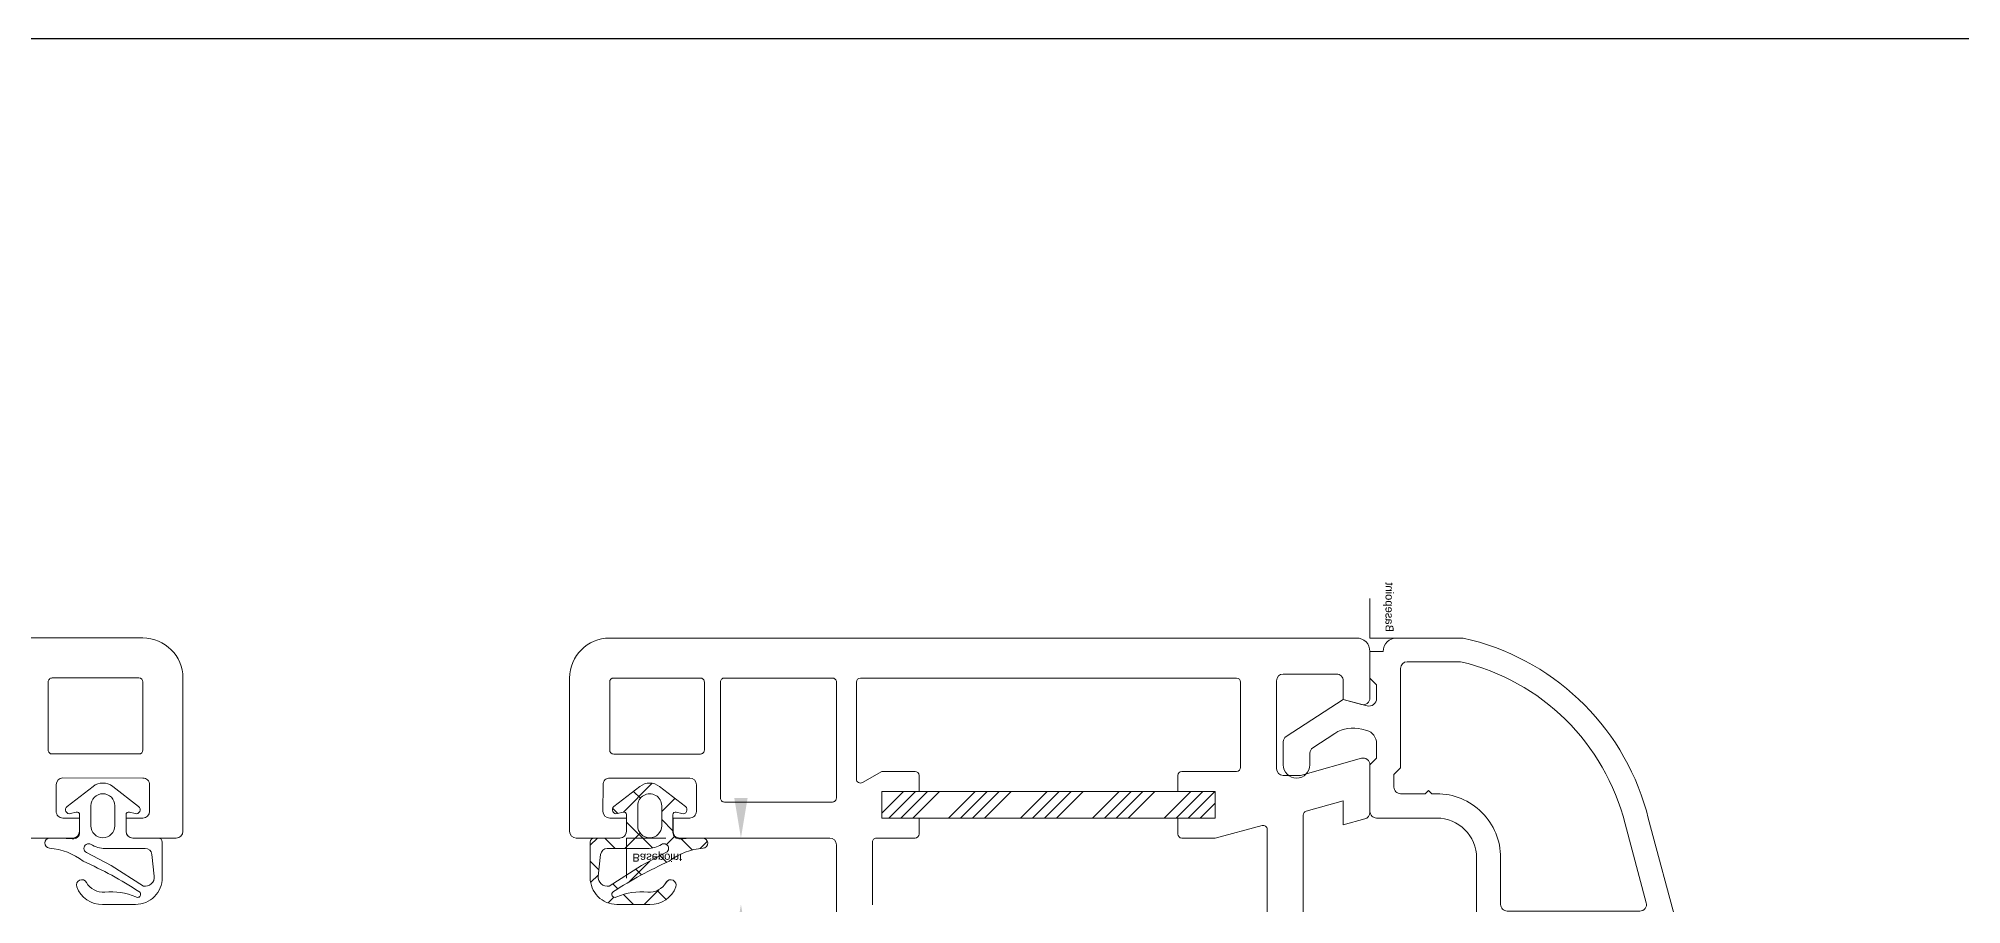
# Model space of a CAD drawing. Header units: millimetres. Extents: x 2258 to 5600, y 711 to 2563.
# Drawn here: x 2886.4 to 2891.97, y 2009.15 to 2011.66 of the extents above; entities that cross this region are included whole.
import ezdxf

# ---------------------------------------------------------------- set-up
doc = ezdxf.new("R2010")
doc.units = ezdxf.units.MM
doc.layers.add('PQI-A-WIN', color=140, linetype='Continuous', lineweight=13)
doc.layers.add('WAL', color=7, linetype='Continuous', lineweight=30)
doc.styles.get("Standard").update_dxf_attribs({"font": 'arial.ttf'})
doc.dimstyles.new('SCHUECO', dxfattribs={"dimtxt": 4, "dimasz": 3, "dimexe": 0.18, "dimexo": 0.0625, "dimgap": 2, "dimtad": 0, "dimdec": 0, "dimzin": 0, "dimdsep": 46, "dimtxsty": 'Standard', "dimcen": 0.09, "dimadec": 0, "dimazin": 0, "dimtfac": 1, "dimtdec": 0, "dimtofl": 0, "dimtmove": 0, "dimatfit": 3, "dimfxl": 1, "dimtolj": 1, "dimtzin": 0, "dimarcsym": 0})
pattern_1 = [(135, (-4.599427157802303, -2.000253202709217), (1.414213562373095, 1.414213562373094), []), (44.99999999999997, (-4.599427157802303, -2.000253202709217), (1.414213562373095, -1.414213562373095), [])]

# ---------------------------------------------------------------- blocks, each defined once
blk = doc.blocks.new('*X40')
for p, q in [((23.39988581483212, -13.12680322657752), (25.02614989936285, -11.50053914204682)), ((23.92417589936278, -13.50053914204682), (25.92417589936281, -11.50053914204682)), ((24.82220189936285, -13.50053914204682), (26.82220189936288, -11.50053914204682)), ((25.72022989936281, -13.50053914204682), (27.72022989936284, -11.50053914204682)), ((28.41430357200433, -13.50053914204685), (30.41430357200435, -11.50053914204682)), ((29.3123295720043, -13.50053914204685), (31.31232957200428, -11.50053914204685)), ((30.21035557200438, -13.50053914204685), (32.21035557200437, -11.50053914204682)), ((31.10838357200433, -13.50053914204685), (33.1083835720043, -11.50053914204685)), ((33.80245724464581, -13.50053914204682), (35.80245724464584, -11.50053914204682)), ((34.70048324464577, -13.50053914204682), (36.7004832446458, -11.50053914204682)), ((35.59850924464585, -13.50053914204682), (37.59850924464587, -11.50053914204682)), ((36.49653724464579, -13.50053914204682), (38.49653724464583, -11.50053914204682)), ((39.19061091728729, -13.50053914204682), (41.19061091728729, -11.50053914204679)), ((40.08863691728726, -13.50053914204682), (42.08863691728722, -11.50053914204682)), ((40.98666291728732, -13.50053914204682), (42.98666291728733, -11.50053914204679)), ((41.88469091728729, -13.50053914204682), (43.88469091728725, -11.50053914204682)), ((44.57876458992878, -13.50053914204682), (46.57876458992881, -11.50053914204682)), ((45.47679058992874, -13.50053914204682), (47.47679058992878, -11.50053914204682)), ((46.37481658992881, -13.50053914204682), (48.37481658992886, -11.50053914204682)), ((47.27284458992878, -13.50053914204682), (48.39987818543757, -12.37350554653801))]:
    blk.add_line(p, q)
blk = doc.blocks.new('*D17')
at = {"transparency": 16777216}
for p, q in [((101.6754354539699, 53.10518413807917), (101.6754354539699, 56.10518413807917)), ((95.17517284629906, 50.10518413807917), (101.8554354539699, 50.10518413807917)), ((99.8524201691362, 45.1374787787651), (101.8554354539699, 45.1374787787651)), ((101.6754354539699, 42.1374787787651), (101.6754354539699, 39.1374787787651))]:
    blk.add_line(p, q, dxfattribs=at)
for p in [(95.11267284629906, 50.10518413807917), (101.6754354539699, 50.10518413807917), (99.7899201691362, 45.1374787787651)]:
    blk.add_point(p, dxfattribs=at)
for points in [[(101.1754354539699, 53.10518413807917), (102.1754354539699, 53.10518413807917), (101.6754354539699, 50.10518413807917)], [(101.1754354539699, 42.1374787787651), (102.1754354539699, 42.1374787787651), (101.6754354539699, 45.1374787787651)]]:
    blk.add_solid(points, dxfattribs=at)
at = {"transparency": 16777216, "insert": (101.6754354539699, 58.77185080474585), "char_height": 2, "attachment_point": 5, "rotation": 90}
blk.add_mtext('\\A1;5', dxfattribs=at)
blk = doc.blocks.new('BASEPOINT')
for p, q in [((0.0001424139276124947, -6.579969547004794e-08), (0.0001424139276124947, 2.998156919277449)), ((-7.890404418731123e-08, 0.0005381883725030789), (2.956911949821283, 0.0005381883725030789))]:
    blk.add_line(p, q)
blk.add_text('Basepoint', height=0.6).set_placement((0.4501424139276011, 1.169999934200292))
blk = doc.blocks.new('PRJ_INSERT_84_593613108109', base_point=(-0.0001424139276124947, 6.579969635822636e-08))
h = blk.add_hatch()
h.set_pattern_fill('NETZ', color=256, scale=2, angle=-135, style=0)
h.set_pattern_definition(pattern_1)
edge = h.paths.add_edge_path()
edge.add_arc((-25.2986551748821, 25.33685661379517), 0.7009491730178186, 21.51182172263535, 179.9580202232992)
edge.add_line((-25.99960415975543, 25.33737018892023), (-25.99960415975543, 25.04407319476772))
edge.add_arc((-22.99300567432547, 25.04730335869381), 3.006600220606113, 180.0615561704665, 218.4438120667934)
edge.add_line((-25.34782986281486, 23.17795910793259), (-22.66887832759071, 19.87456954780984))
edge.add_arc((-24.99886901093642, 17.98482262943097), 3.000000000000037, 9.094947017729282e-13, 39.0438988427839, ccw=False)
edge.add_line((-21.99886901093638, 17.98482262943102), (-21.99960415975543, 22.89588363291494))
edge.add_arc((-21.80286819986766, 22.89686949340595), 0.1967384299873035, 73.53864963038978, 180.2871115812252, ccw=False)
edge.add_arc((-20.77735667004206, 27.1363973986147), 4.165315481917134, 201.7354703606924, 256.536940679372, ccw=False)
h = blk.add_hatch()
h.set_pattern_fill('NETZ', color=256, scale=2, angle=-135, style=0)
h.set_pattern_definition(pattern_1)
edge = h.paths.add_edge_path()
edge.add_arc((-25.29884118967663, 15.92990097243664), 0.6999557455590304, 57.98631243675442, 211.9210534334455, ccw=False)
edge.add_arc((-19.3226781381968, 22.23154655800048), 8.000000000000085, 225.5218146126667, 250.4566767224353)
edge.add_line((-21.99883435313792, 14.69243600613606), (-21.99883435313792, 11.99243600613607))
edge.add_arc((-17.18761768759084, 21.15341065885029), 10.347524457111, 212.7227798498215, 242.2921684265773, ccw=False)
for points in [[(-24.64653276932265, 25.5938899021485, 0.8276115379937076), (-25.99960415975543, 25.33737018892023), (-25.99960415975543, 25.04407319476772, 0.1690577026555226), (-25.34782986281486, 23.17795910793259), (-22.66887832759071, 19.87456954780984, -0.172028633719733), (-21.99886901093638, 17.98482262943102), (-21.99960415975543, 22.89588363291494, -0.502665873903851), (-21.74711872695017, 23.08554383215738, -0.2437805197364005)], [(-2.9996041597554, -0.0002532027091888267), (-0.9996041597554282, -0.0002532027091888267), (-0.9996041597554282, 0.9997467972908112, 0.4142135623730953), (0.0003958402445718434, 1.999746797290811), (0.0003958402445718434, 6.99968576213459, 0.2754497923217082), (-12.95498746053668, 20.72978830119703), (-13.4987801833969, 20.87547921919773), (-21.74711872695017, 23.08554383215738, 0.4908735731119964), (-21.99960363186992, 22.89235716621636), (-21.99960415975543, 8.498831269947061, 0.4134286014123665), (-21.49878018514605, 7.99883126994709), (-16.49917691366168, 7.99895334025959, -0.4140724336333067), (-13.4993600191304, 4.99901437541584), (-13.4997262300679, 0.4997467972908396, 0.4145422967863972), (-12.99972623005545, -0.0002532027091888267), (-9.4996041597554, -0.0002532027091888267), (-8.999604159755428, 0.4997467972908112), (-7.900301253550346, 0.4997467972908112, -0.3394542588633756), (-6.934375427261251, -0.2414341576066761), (-6.833775398766115, -0.616878575193482, -0.2125565616700221), (-7.151913544625224, -2.625523775487352), (-8.221519635700396, -4.272572720216715, -0.2539676464749438), (-8.64085491967311, -4.500253202709189), (-9.4996041597554, -4.500253202709189, 0.9999999999999998), (-9.499604159755428, -6.500253202709189), (-7.793416178963419, -6.500253202709189, 0.2539676464749436), (-7.374080894990705, -6.272572720216715), (-4.599604159755422, -2.000253202709189), (-5.080515119112796, -0.2054690684707623, -0.4931454260313039), (-4.539383952963, 0.4997467972908112), (-3.499604159755428, 0.4997467972908112)], [(-11.42529910746382, 4.398301554569116), (-11.67521772063223, 4.648220167737549), (-11.67518934724402, 4.99681561511963, 0.4143806464059874), (-16.47699159288866, 9.798953292317549), (-19.97463643905309, 9.798867893821665, -0.4142192835227657), (-20.47464864704703, 10.29886545226626), (-20.47469716813362, 20.23598399228959, -0.4931444461757075), (-19.84529152645141, 20.71895038669777), (-13.92035110165813, 19.13141841279122, -0.2806694375655193), (-1.775433314866724, 6.796828412494932), (-1.775433314866724, 2.799947168277612, -0.4141795785361847), (-2.27537530013138, 2.299947171643282), (-9.721617126769878, 2.299083188139662), (-10.22101444201963, 1.799746797290851), (-11.17540886933981, 1.799746797290823, -0.4142374021652741), (-11.67540886768362, 2.299787494018688), (-11.67525840742312, 4.148342254609815)], [(-25.89294784582112, 15.55979919337321, -0.7949711117343725), (-24.92777936059083, 16.52340848269796, 0.1092301940154678), (-21.99883435313792, 14.69243600613606), (-21.99883435313792, 11.99243600613607, -0.1297415055080829)]]:
    blk.add_lwpolyline(points, format="xyb", close=True)
blk.add_blockref('BASEPOINT', (-0.0001424139276124947, 6.579969635822636e-08))
blk = doc.blocks.new('PRJ_INSERT_82_593613108129', base_point=(93.09175947517126, 45.13613779578571))
for points in [[(96.57175947517125, 43.38587658549507, 0.4931454364978535), (96.82352329069754, 43.19269142198048), (97.25386843934203, 43.30800207255939, -0.8182563119999993), (97.51551644842996, 42.78128659085793), (95.57004920008067, 41.27047850614416, -0.3423746699999996), (94.09457123851244, 41.26964571502724), (92.14783110374047, 42.77792282673801, -0.8187275480000128), (92.40921151568274, 43.30484580622618), (92.83999565964504, 43.18941752719068, 0.4931454364977577), (93.09175947517126, 43.38260269070529), (93.09175947517126, 44.6374787787651, 0.4142135623730951), (92.59175947517126, 45.1374787787651), (90.67509230374839, 45.1374787787651, -0.4138931122736059), (90.37509248334236, 45.43715051612516), (90.37216594885064, 48.11171568158161, -0.4144342108231597), (92.371998102171, 50.11369932415977), (94.84659984777645, 50.11369932415976, -0.326046179430916), (96.79015758703423, 48.79695738080039, -0.9093540687874182), (96.06772258947562, 48.46181333783163, 0.282567528062956), (94.68345287512017, 49.20180357220664, -0.1321869411913661), (92.36002225202456, 49.54727830056522, 1.066738308784841), (92.12449244264275, 49.14794116641387, 0.03987579388845044), (96.29622295568663, 46.88146055462859, 0.1492606141853157), (98.83346861699634, 45.89834376379143, -0.9639919681438134), (98.8055596810595, 45.13747877876509), (98.03945080570902, 45.13747877876509, -0.01234917559832588), (97.12115260942637, 45.20578850835254, 0.4435007188284667), (96.57175947517125, 44.70823417133149)], [(94.2201044864483, 47.19826353314413), (96.05439403722954, 46.22859800580039, -1.052815809151286), (95.71731212804985, 45.61617124798789, 0.1393325173808946), (94.66411998937798, 45.91594541790977), (91.65344415577628, 45.91591661471215, -0.3824563180869147), (91.15644155935468, 46.36120670734741), (90.9764292545147, 47.99648130658164, -0.5055033371080669), (91.79450949353532, 48.73804006586558)], [(93.93175947517128, 44.21543459327921, -0.9999999999999999), (95.73175947517123, 44.21543459327921), (95.73175947517123, 42.71689257772726, -0.9999999999999999), (93.93175947517128, 42.71689257772726)]]:
    blk.add_lwpolyline(points, format="xyb", close=True)
blk = doc.blocks.new('PRJ_INSERT_87_593613108102', base_point=(93.09175947517126, 45.13613779578571))
h = blk.add_hatch()
h.set_pattern_fill('NETZ', color=256, scale=2, angle=45, style=0)
h.set_pattern_definition([(135, (93.08175947517125, 43.61418591525233), (1.414213562373095, 1.414213562373095), []), (45.00000000000001, (93.08175947517125, 43.61418591525233), (1.414213562373095, -1.414213562373095), [])])
edge = h.paths.add_edge_path()
edge.add_arc((96.77175947517125, 43.38587658549508), 0.2000000000000028, 180.000000000002, 285.0000019295155)
edge.add_line((96.82352329069754, 43.19269142198048), (97.25386843934203, 43.30800207255939))
edge.add_arc((97.3315133211453, 43.01822739111446), 0.2999968227777602, -52.16785566725042, 104.9999981410138, ccw=False)
edge.add_line((97.51551644842996, 42.78128659085793), (95.57004920008067, 41.27047850614416))
edge.add_arc((94.8317734016949, 42.22115599779926), 1.203677219034148, 232.2325292912112, 307.83214861302235, ccw=False)
edge.add_line((94.09457123851244, 41.26964571502724), (92.14783110374047, 42.77792282673801))
edge.add_arc((92.33156664494926, 43.01507115096121), 0.2999967946248068, 75.00000260703348, 232.23252942474682, ccw=False)
edge.add_line((92.40921151568274, 43.30484580622618), (92.83999565964504, 43.18941752719068))
edge.add_arc((92.89175947517126, 43.38260269070529), 0.1999999999999995, 254.9999980705052, 360)
edge.add_line((93.09175947517126, 43.38260269070529), (93.09175947517126, 44.6374787787651))
edge.add_arc((92.59175947517126, 44.6374787787651), 0.5, 0, 90)
edge.add_line((92.59175947517126, 45.1374787787651), (90.67509230374839, 45.1374787787651))
edge.add_arc((90.67509230374839, 45.43747877876511), 0.3000000000000114, 180.0626935586477, 270, ccw=False)
edge.add_line((90.37509248334236, 45.43715051612516), (90.37216594885064, 48.11171568158161))
edge.add_arc((92.37232010137694, 48.11354436159928), 2.000154988479351, 90.0092238829954, 180.052383771404, ccw=False)
edge.add_line((92.371998102171, 50.11369932415977), (94.84659984777645, 50.11369932415976))
edge.add_arc((94.91607997703656, 48.12350345785251), 1.991408314391722, 19.766012035192716, 91.99945247194978, ccw=False)
edge.add_arc((96.412993297906, 48.66376018914963), 0.3999929910101586, -149.67688034763017, 19.45089272254171, ccw=False)
edge.add_arc((94.77315991892199, 47.70487118152124), 1.499617930004429, 30.31520107230063, 93.42947711197583)
edge.add_arc((94.16370361469352, 53.69197274753278), 4.52015027590489, 246.4823667588764, 276.6027570776597, ccw=False)
edge.add_arc((92.22934864755675, 49.3552233094328), 0.2322944478963791, 55.76875376987268, 243.1668750414375)
edge.add_arc((108.3973901569434, 74.12764261078864), 29.81262625583647, 236.9179750980363, 246.0519946565889)
edge.add_arc((99.17480532190129, 50.54491495581262), 4.659091605521037, 231.8412851438167, 265.7986037213013)
edge.add_arc((98.8055596810595, 45.51842312865142), 0.3809443498863254, -90, 85.7986037213019, ccw=False)
edge.add_line((98.8055596810595, 45.13747877876509), (98.03945080570902, 45.13747877876509))
edge.add_arc((98.96297117533568, 63.75907186026259), 18.64447957884561, 264.33071728625805, 267.16079599675686, ccw=False)
edge.add_arc((97.07175947517125, 44.70823417133148), 0.5000000000000088, 84.33071728625671, 179.9999999999992)
edge.add_line((96.57175947517125, 44.70823417133149), (96.57175947517125, 43.38587658549507))
edge = h.paths.add_edge_path(flags=16)
edge.add_arc((94.83175947517125, 44.21543459327921), 0.8999999999999773, 0, 180, ccw=False)
edge.add_line((95.73175947517123, 44.21543459327921), (95.73175947517123, 42.71689257772726))
edge.add_arc((94.83175947517125, 42.71689257772726), 0.8999999999999773, -180, 0, ccw=False)
edge.add_line((93.93175947517128, 42.71689257772726), (93.93175947517128, 44.21543459327921))
edge = h.paths.add_edge_path(flags=16)
edge.add_line((94.2201044864483, 47.19826353314413), (96.05439403722954, 46.22859800580039))
edge.add_arc((95.90162032305382, 45.91370628057193), 0.3499951519098565, -121.77616109016992, 64.11906923552851, ccw=False)
edge.add_arc((94.66328266683387, 43.91303443117008), 2.002911161762198, 58.24765455453224, 89.9760473404002)
edge.add_line((94.66411998937798, 45.91594541790977), (91.65344415577628, 45.91591661471215))
edge.add_arc((91.653439372266, 46.41591661468926), 0.4999999999999954, 186.2818715188933, 270.00054814990034, ccw=False)
edge.add_line((91.15644155935468, 46.36120670734741), (90.9764292545147, 47.99648130658164))
edge.add_arc((91.65849702869959, 48.06605929631473), 0.6856074279329417, 78.55761637273463, 185.8246158643593, ccw=False)
edge.add_line((91.79450949353532, 48.73804006586558), (94.2201044864483, 47.19826353314413))
for points in [[(96.57175947517125, 43.38587658549507, 0.4931454364978535), (96.82352329069754, 43.19269142198048), (97.25386843934203, 43.30800207255939, -0.8182563119999993), (97.51551644842996, 42.78128659085793), (95.57004920008067, 41.27047850614416, -0.3423746699999996), (94.09457123851244, 41.26964571502724), (92.14783110374047, 42.77792282673801, -0.8187275480000128), (92.40921151568274, 43.30484580622618), (92.83999565964504, 43.18941752719068, 0.4931454364977577), (93.09175947517126, 43.38260269070529), (93.09175947517126, 44.6374787787651, 0.4142135623730951), (92.59175947517126, 45.1374787787651), (90.67509230374839, 45.1374787787651, -0.4138931122736059), (90.37509248334236, 45.43715051612516), (90.37216594885064, 48.11171568158161, -0.4144342108231597), (92.371998102171, 50.11369932415977), (94.84659984777645, 50.11369932415976, -0.326046179430916), (96.79015758703423, 48.79695738080039, -0.9093540687874182), (96.06772258947562, 48.46181333783163, 0.282567528062956), (94.68345287512017, 49.20180357220664, -0.1321869411913661), (92.36002225202456, 49.54727830056522, 1.066738308784841), (92.12449244264275, 49.14794116641387, 0.03987579388845044), (96.29622295568663, 46.88146055462859, 0.1492606141853157), (98.83346861699634, 45.89834376379143, -0.9639919681438134), (98.8055596810595, 45.13747877876509), (98.03945080570902, 45.13747877876509, -0.01234917559832588), (97.12115260942637, 45.20578850835254, 0.4435007188284667), (96.57175947517125, 44.70823417133149)], [(94.2201044864483, 47.19826353314413), (96.05439403722954, 46.22859800580039, -1.052815809151286), (95.71731212804985, 45.61617124798789, 0.1393325173808946), (94.66411998937798, 45.91594541790977), (91.65344415577628, 45.91591661471215, -0.3824563180869147), (91.15644155935468, 46.36120670734741), (90.9764292545147, 47.99648130658164, -0.5055033371080669), (91.79450949353532, 48.73804006586558)], [(93.93175947517128, 44.21543459327921, -0.9999999999999999), (95.73175947517123, 44.21543459327921), (95.73175947517123, 42.71689257772726, -0.9999999999999999), (93.93175947517128, 42.71689257772726)]]:
    blk.add_lwpolyline(points, format="xyb", close=True)
blk.add_blockref('BASEPOINT', (93.09175947517126, 45.13613779578571))
dim = blk.add_linear_dim(base=(101.6754354539699, 50.10518413807917), p1=(99.7899201691362, 45.1374787787651), p2=(95.11267284629906, 50.10518413807917), angle=90, dimstyle='SCHUECO')
dim.commit()
dim.dimension.update_dxf_attribs({"geometry": '*D17', "text_midpoint": (101.6754354539699, 58.77185080474585)})
blk = doc.blocks.new('w2')
at = {"ltscale": 1000}
for points in [[(-900.7184529600636, 1.605667854688363), (-900.7184529600709, -41.72441057590186, -0.3361617745988907), (-900.9373250303761, -42.01324419408047), (-903.7184529600709, -42.79392961887061), (-903.7184529600636, -41.00001482394873), (-905.3478551207154, -41.43661455539404, 0.3395197300317918), (-905.7184605894581, -41.91957048801123), (-905.7184605894581, -45.50025169366563, 0.496683455837799), (-905.0835778651817, -45.98146902830922), (-900.5185017881886, -44.70002703097998), (-899.2184529600636, -44.70002703097998, -0.4141372546644761), (-898.7184529600636, -45.20002703097998), (-898.7184529600636, -51.80000261693203, -0.4141372546644594), (-899.2184529600709, -52.30000261693203), (-903.2184529600636, -52.30000261693203, -0.4142634643848516), (-903.7184529600636, -51.80000261691748), (-903.7184529600636, -50.38429216769873), (-905.0890660582081, -50.01704363254248, 0.4930310732574256), (-905.7184605894581, -50.50001482394873), (-905.7184605894654, -54.00001482396328, 0.4142689885915225), (-904.7184529600709, -55.00001577762305), (-848.7184586821095, -55.00001577762305, 0.4141800440952208), (-845.7184586821168, -52.00001482394873), (-845.7184586821095, -40.50001482394873, 0.4141000780213171), (-846.2184586821095, -40.00001577762305), (-849.4684586821095, -40.00001577762305, 0.4142262546462484), (-849.9684586821168, -40.50001482394873), (-849.9684586821095, -41.50001482394873), (-848.7184586821095, -41.50001482394873, -0.4140987294296731), (-848.2184586821095, -42.00001482394873), (-848.2184586821095, -43.99977606363245, -0.4143533987650225), (-848.7186974428914, -44.50001482394873), (-854.7184586821095, -44.50001482394873, -0.4142005543965916), (-855.2184586821168, -44.00001482396328), (-855.2184586821095, -42.00001482396328, -0.4142249059344036), (-854.7184586821095, -41.50001482394873), (-853.4684586821095, -41.50001482394873), (-853.4684586821095, -40.50001482394873, 0.4140987294296983), (-853.9684586821095, -40.00001482394873), (-865.218462496814, -40.00001482396328, -0.4141852284235096), (-865.7184624968068, -39.50001482394873), (-865.7184624968068, -30.35000566867529, 0.4141729218234941)], [(-757.718466311504, -55.00001577762305), (-813.7184605894581, -55.00001577762305, -0.4141800440952208), (-816.7184605894581, -52.00001482394873), (-816.7184605894581, -40.50001482394873, -0.4141000780213171), (-816.2184605894581, -40.00001577762305), (-812.9684605894581, -40.00001577762305, -0.4142262546462484), (-812.4684605894654, -40.50001482394873), (-812.4684605894581, -41.50001482394873), (-813.7184605894727, -41.50001482394873, 0.4140987294296731), (-814.2184605894581, -42.00001482393418), (-814.2184605894581, -43.99977606363245, 0.4143533987650225), (-813.7182218286689, -44.50001482394873), (-807.7184605894581, -44.50001482394873, 0.4142005543965916), (-807.2184605894581, -44.00001482394873), (-807.2184605894581, -42.00001482394873, 0.4142249059344036), (-807.7184605894581, -41.50001482394873), (-808.9684605894581, -41.50001482394873), (-808.9684605894654, -40.50001482394873, -0.4140987294296983), (-808.4684605894654, -40.00001482394873), (-797.2184567747609, -40.00001482394873, 0.4141852284235096)], [(-898.0185017881886, -32.30000261691748), (-898.0185017881886, -40.65403704074561, 0.4930803031908427), (-897.6408162413136, -40.9438167038461), (-894.118479281482, -40.00001482393418), (-891.6184792814747, -40.00001482394873, -0.414012966687119), (-891.3184304533497, -40.30000261691748), (-891.3184304533497, -41.50001482393418), (-894.118479281482, -41.50001482394873), (-894.118479281482, -43.50001482394873), (-891.3184304533497, -43.50001482394873), (-891.318430453357, -44.70002703096543, -0.4140478028440861), (-891.6184792814747, -45.00001482394873), (-895.7184548674195, -45.00001482393418, 0.4140512861497621), (-896.0185036955372, -45.30000261691748), (-896.0185036955372, -51.70002703097998, 0.4141603203474333), (-895.7184548674122, -52.00001482394873), (-867.5185113249318, -52.00001482394873, 0.4140932892759649), (-867.218462496814, -51.70002703099453), (-867.2184624968068, -44.42265276340186, 0.57715958826064), (-867.6685357390015, -44.16285662082373), (-869.1184869108693, -45.00001482396328), (-871.6184869108693, -45.00001482396328, -0.4140478028440377), (-871.9185357389943, -44.70002703097998), (-871.9185357389943, -43.50001482394873), (-869.1184869108693, -43.50001482396328), (-869.1184869108693, -41.50001482394873), (-871.9185357390015, -41.50001482394873), (-871.9185357389943, -40.30000261691748, -0.4140129666870911), (-871.6184869108693, -40.00001482394873), (-868.718462496814, -40.00001482396328, 0.4144778819059014), (-868.4185357389943, -39.70001177219092), (-868.4185357389943, -35.00001482394873, 0.4144907307888895)]]:
    blk.add_lwpolyline(points, format="xyb", dxfattribs=at)
blk.add_lwpolyline([(-869.1184869108693, -41.50001482394873), (-894.1184869108693, -41.50001482394873), (-894.1184869108693, -43.50001482394873), (-869.1184869108693, -43.50001482396328)], close=True, dxfattribs=at)
for points in [[(-857.318434268047, -42.70002703097998), (-865.4185357389943, -42.70002703097998, 0.4144468047252203), (-865.7184624968068, -43.00001482394873), (-865.7184624968068, -51.70002703097998, 0.4144360440178681), (-865.4185357389943, -52.00001482394873), (-857.318434268047, -52.00001482394873, 0.4144360440178403), (-857.0185075102345, -51.70002703097998), (-857.0185075102418, -43.00001482394873, 0.4144468047252412)], [(-849.0185075102418, -46.30000261691748), (-855.5185075102345, -46.30000261691748, 0.4144299052148737), (-855.818434268047, -46.60002092746436), (-855.8184342680543, -51.70002703097998, 0.4145251995864781), (-855.5185075102345, -52.00001482396328), (-849.0185075102345, -52.00001482396328, 0.4140932892758748), (-848.7184586821168, -51.70002703097998), (-848.7184586821095, -46.60002092746436, 0.4139957478629908)], [(-813.4184117613331, -46.30000261691748), (-806.9184117613331, -46.30000261691748, -0.4144299052148737), (-806.6184850035206, -46.60002092746436), (-806.6184850035206, -51.70002703097998, -0.4145251995864781), (-806.9184117613331, -52.00001482393418), (-813.4184117613331, -52.00001482393418, -0.4140932892758748), (-813.7184605894654, -51.70002703097998), (-813.7184605894581, -46.60002092746436, -0.4139957478629908)]]:
    blk.add_lwpolyline(points, format="xyb", close=True, dxfattribs=at)
at = {"ltscale": 1000, "yscale": -1}
for name, p, rotation in [('PRJ_INSERT_87_593613108102', (-849.9783976469625, -40.0000164348312), 179.9999999999999), ('PRJ_INSERT_84_593613108109', (-905.7189473354156, -55.00001577762305), 269.9999999999608)]:
    blk.add_blockref(name, p, dxfattribs=dict(at, rotation=rotation))
at = {"ltscale": 1000}
blk.add_blockref('PRJ_INSERT_82_593613108129', (-812.4585216246196, -40.0000164348312), dxfattribs=at)
at = {"ltscale": 1000, "rotation": 179.9999999999999}
blk.add_blockref('*X40', (-845.7186010960431, -55.00055396599055), dxfattribs=at)

msp = doc.modelspace()

# ---------------------------------------------------------------- linework, layer by layer
at = {"layer": 'WAL', "color": 24}
msp.add_line((2873.648640610576, 2011.663351046188), (2904.477794133568, 2011.663351046188), dxfattribs=at)

# ---------------------------------------------------------------- block references
at = {"layer": 'PQI-A-WIN', "ltscale": 1000, "xscale": 0.03863196438221001, "yscale": 0.03863196438221001, "zscale": 0.03863196438221001, "rotation": 179.997245771198}
msp.add_blockref('w2', (2855.268949437088, 2007.803311601632), dxfattribs=at)

doc.saveas('drawing.dxf')
